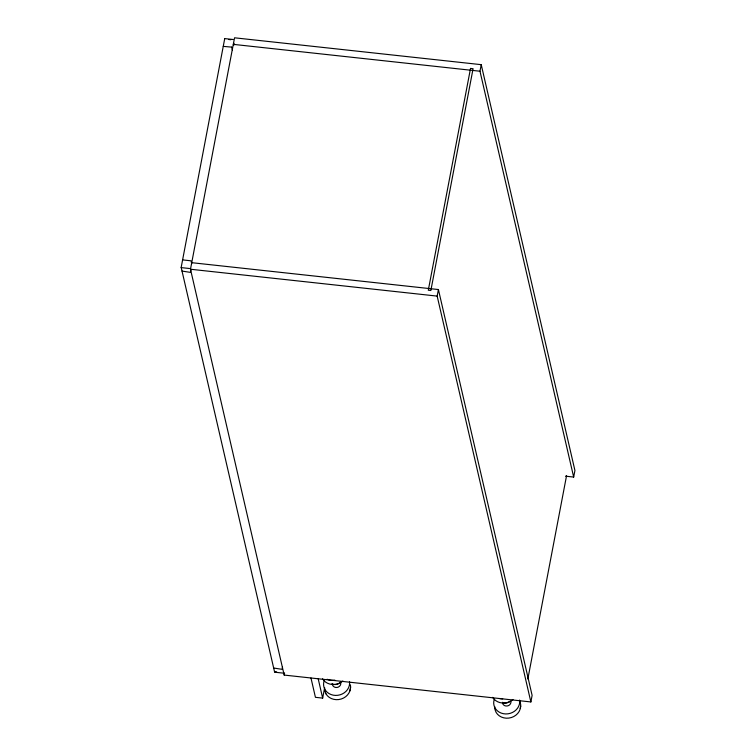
<?xml version="1.0" encoding="UTF-8"?>
<svg xmlns="http://www.w3.org/2000/svg" width="756" height="756" viewBox="0 0 756 756"><rect width="100%" height="100%" fill="white"/><g stroke="black" fill="none" stroke-linecap="round" stroke-linejoin="round"><path stroke-width="1.13" d="M519.731 701.322A13.088 11.642 -13 0 1 520.723 706.302L520.241 708.504M224.674 38.584L233.179 39.51M224.645 39.047L181.175 267.397L274.513 671.687L276.639 671.923M182.016 271.073L190.389 272.377L190.881 270.147M191.731 262.682L438.414 289.548L532.111 695.388L530.863 701.946L284.18 675.07L190.484 269.24L234.549 37.8L481.232 64.666L574.929 470.506L573.672 477.064L565.488 476.176M233.651 45.502L234.058 43.338M273.663 668.02L282.035 669.325L282.527 667.094M284.18 675.07L284.596 672.887M310.971 677.99L315.432 697.315L322.661 698.109L324.645 687.686M349.952 690.823L350.529 687.771L350.113 689.982M530.863 701.946L437.166 296.106L438.414 289.548M573.672 477.064L479.984 71.225L481.232 64.666M520.657 706.302L520.081 709.355A13.05 11.614 -13 0 1 508.854 718.087A13.05 11.614 -13 0 1 496.144 712.464L495.01 709.629A13.088 11.642 -13 0 1 494.698 706.586M527.849 679.011L566.556 475.694M282.999 673.086L274.494 672.188M189.558 268.503L181.138 267.605M182.565 259.884L191.003 260.811L191.693 263.683M228.813 39.501L230.769 39.718M233.302 44.358L479.984 71.225M231.695 47.118L223.256 46.381M190.484 269.24L437.166 296.106M231.705 47.127L232.375 49.99M326.053 693.913L324.882 691.097M318.2 678.784L322.661 698.109M510.839 701.199A4.252 3.78 -13 0 1 507.096 706A4.252 3.78 -13 0 1 502.475 702.277M519.608 700.047A13.088 11.642 -13 0 1 505.632 713.947A13.088 11.642 -13 0 1 494.282 699.319M509.95 701.313A6.549 5.821 -13 0 1 503.619 702.891M513.003 699.555A13.088 11.642 -13 0 1 492.685 697.344M502.693 698.846A13.088 11.642 -13 0 1 499.357 698.478M340.71 682.668A4.252 3.78 -13 0 1 336.968 687.469A4.252 3.78 -13 0 1 332.356 683.745M324.9 691.088A13.088 11.642 -13 0 1 324.57 688.054M350.302 684.719A13.088 11.642 -13 0 1 350.604 687.771M349.489 681.515A13.088 11.642 -13 0 1 335.503 695.416A13.088 11.642 -13 0 1 324.154 680.787M349.933 690.814A13.05 11.614 -13 0 1 338.726 699.555A13.05 11.614 -13 0 1 326.016 693.932M340.918 681.562A6.549 5.821 -13 0 1 331.95 683.793M342.874 681.024A13.088 11.642 -13 0 1 322.557 678.812M334.823 680.116A13.088 11.642 -13 0 1 327.14 679.275M470.525 68.427L428.302 290.219L430.854 290.493L473.076 68.701L470.525 68.427"/></g></svg>
